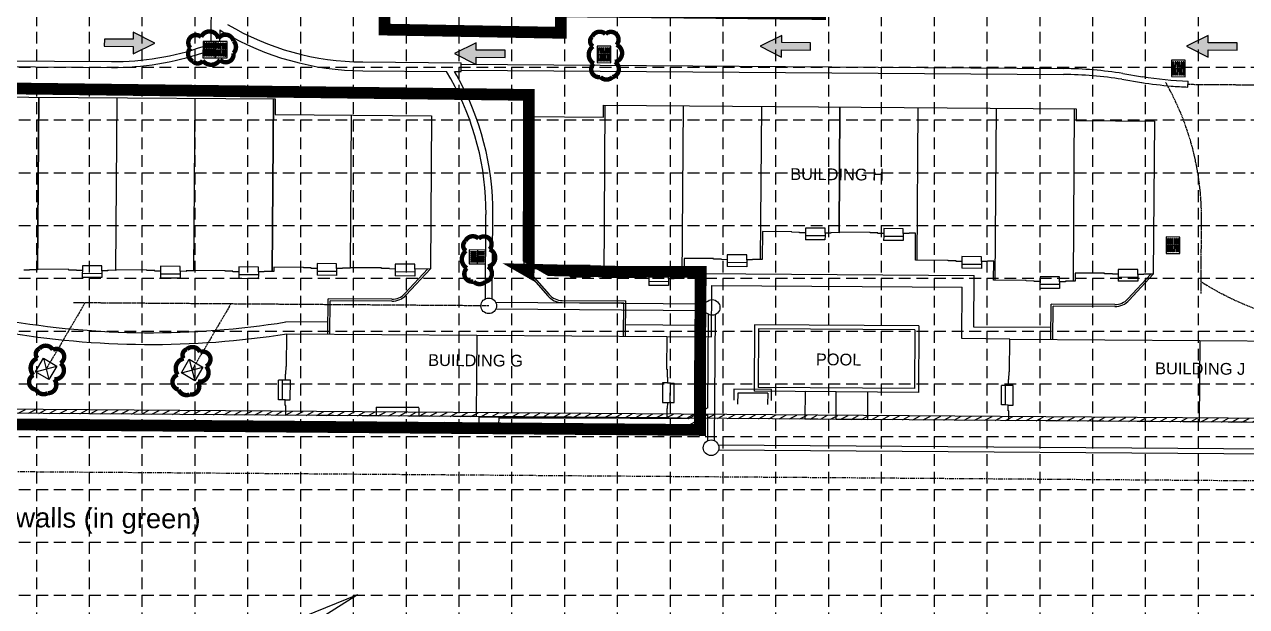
# Model space of a CAD drawing. Header units: inches. Extents: x 3656 to 4521, y 3260 to 3801.
# Drawn here: x 3869.5 to 4182, y 3446.7 to 3595.5 of the extents above; entities that cross this region are included whole.
import ezdxf
from ezdxf.enums import TextEntityAlignment as Align

# ---------------------------------------------------------------- set-up
doc = ezdxf.new("R2010")
doc.units = ezdxf.units.IN
doc.header["$MEASUREMENT"] = 0
for name, pattern in [('CENTER3', [0.587, 0.4, -0.0625, 0.0625, -0.062]), ('DASHED', [0.75, 0.5, -0.25]), ('HIDDEN', [0.375, 0.25, -0.125]), ('PHANTOM', [2.5, 1.25, -0.25, 0.25, -0.25, 0.25, -0.25])]:
    doc.linetypes.add(name, pattern=pattern)
for name, color, linetype in [('1 ARROWS', 7, 'Continuous'), ('1 LIMITS OF DISTURBANCE', 1, 'Continuous'), ('A-BUILDING INT', 7, 'Continuous'), ('A-BUILDING OUT', 3, 'Continuous'), ('A-BUILDING TXT', 6, 'Continuous'), ('A-CURB B', 1, 'Continuous'), ('A-CURB F', 7, 'Continuous'), ('A-FRONT_STOOP', 7, 'Continuous'), ('A-POOL1', 7, 'Continuous'), ('A-POOL2', 5, 'Continuous'), ('A-SIDEWALK', 7, 'Continuous'), ('BASE', 7, 'Continuous'), ('BNDY', 4, 'Continuous'), ('CEX ROW', 1, 'PHANTOM'), ('CP-RETAINING-WALL', 7, 'Continuous'), ('CP-RETAINING-WALL-HATCH', 161, 'Continuous'), ('CPBLDG SPLIT', 1, 'Continuous'), ('GRID', 254, 'HIDDEN'), ('NARROW', 7, 'Continuous'), ('PAVED_EXST_BC', 161, 'Continuous'), ('SW_IINLET AD2', 1, 'Continuous'), ('SW_INLET', 1, 'Continuous'), ('SW_INLET AD1', 7, 'Continuous'), ('SW_INLET GRATE', 7, 'Continuous'), ('SW_INLET_EXST', 8, 'Continuous'), ('SW_PIPE', 5, 'Continuous'), ('SW_PIPE_EXST', 5, 'Continuous'), ('SW_PIPE_MH', 5, 'Continuous'), ('SW_PIPE_PVC', 5, 'CENTER3'), ('SW_PIPE_PVC_PHASE_2', 3, 'CENTER3'), ('WALK-WAY', 250, 'Continuous')]:
    doc.layers.add(name, color=color, linetype=linetype)
doc.styles.get("Standard").update_dxf_attribs({"font": 'ARIAL.TTF'})

# ---------------------------------------------------------------- blocks, each defined once
blk = doc.blocks.new('North Arrow')
at = {"layer": 'NARROW'}
for p, q in [((32.43, 3.06), (32.43, 4.63)), ((28.77, -2.09), (34.02, 2.32)), ((36.18, 2.33), (30.46, 2.33)), ((36.16, 2.32), (31.04, -2.09)), ((0, 0), (22.36, 2)), ((0, 0), (22.33, -2.02)), ((39.1, 0.01), (59.96, 2.11)), ((31.2, -0.05), (21.66, -0.05)), ((21.66, -0.05), (21.66, -0.05)), ((28.77, -2.09), (34.95, -2.09)), ((57.45, -0.05), (33.41, -0.05)), ((59.83, -2.14), (39.04, -0.01)), ((57.69, -0.03), (57.77, -0.01)), ((57.77, -0.05), (57.69, -0.03)), ((32.43, -4.26), (32.43, -2.8))]:
    blk.add_line(p, q, dxfattribs=at)
blk.add_lwpolyline([(22.36, -2.03), (22.59, -1.93, 0.091577), (22.87, -1.44, 0.048306), (23.03, -0.75), (23.07, -0.01), (23.01, 0.82, 0.048306), (22.87, 1.42, 0.091577), (22.59, 1.91), (22.36, 2.01), (22.14, 1.91, 0.091577), (21.86, 1.42, 0.048306), (21.72, 0.82), (21.66, -0.01), (21.72, -0.83, 0.048306), (21.86, -1.44, 0.091577), (22.14, -1.93)], format="xyb", close=True, dxfattribs=at)
for points in [[(57.46, -0.03), (57.44, 0.08, -0.066818), (57.67, 0.47, -0.03073), (58.01, 0.84), (58.52, 1.29), (59.07, 1.7, -0.03073), (59.5, 1.95, -0.066818), (59.93, 2.1), (60.04, 2.06)], [(60.04, 2.06), (60.05, 1.95, -0.066818), (59.82, 1.56, -0.03073), (59.43, 1.14), (58.97, 0.74), (58.42, 0.33, -0.03073), (57.99, 0.08, -0.036692), (57.76, -0.02)], [(57.46, -0.04), (57.44, -0.15, 0.066818), (57.67, -0.54, 0.03073), (58.01, -0.9), (58.52, -1.36), (59.07, -1.77, 0.03073), (59.5, -2.02, 0.066818), (59.93, -2.17), (60.04, -2.13)], [(60.04, -2.13), (60.05, -2.01, 0.066818), (59.82, -1.63, 0.03073), (59.43, -1.2), (58.97, -0.8), (58.42, -0.4, 0.03073), (57.99, -0.15, 0.036692), (57.76, -0.05)]]:
    blk.add_lwpolyline(points, format="xyb", dxfattribs=at)
for centre, start, end in [((30.46, 3.86), 178.8769, 270), ((34.95, -3.62), 358.8769, 90)]:
    blk.add_arc(centre, 1.53, start, end, dxfattribs=at)
for points in [[(31.05, -2.09), (36.15, 2.36), (28.75, -2.06), (34.01, 2.36)], [(23.03, -0.76), (21.67, -0.05), (23.07, -0.05), (21.72, 0.82)], [(23.07, -0.05), (21.72, 0.82), (23.02, 0.75), (21.85, 1.42)], [(23.02, 0.75), (21.85, 1.42), (22.87, 1.44), (22.14, 1.91)], [(22.87, 1.44), (22.14, 1.91), (22.59, 1.91), (22.36, 2)], [(57.44, 0.08), (57.7, -0.01), (57.5, 0.21), (57.77, -0.01)], [(57.45, -0.04), (57.69, -0.02), (57.44, 0.08), (57.7, -0.01)], [(57.5, 0.21), (57.77, -0.01), (57.6, 0.39), (57.94, 0.06)], [(57.6, 0.39), (57.94, 0.06), (57.68, 0.5), (58.07, 0.13)], [(57.68, 0.5), (58.07, 0.13), (57.84, 0.66), (58.29, 0.26)], [(57.84, 0.66), (58.29, 0.26), (58.03, 0.86), (58.52, 0.41)], [(58.03, 0.86), (58.52, 0.41), (58.26, 1.07), (58.73, 0.57)], [(58.26, 1.07), (58.73, 0.57), (58.52, 1.3), (59.05, 0.81)], [(58.52, 1.3), (59.05, 0.81), (58.7, 1.42), (59.26, 0.99)], [(59.26, 1), (58.69, 1.42), (59.45, 1.15), (59, 1.65)], [(59.45, 1.15), (59, 1.65), (59.62, 1.34), (59.28, 1.82)], [(59.62, 1.34), (59.28, 1.82), (59.81, 1.55), (59.49, 1.95)], [(59.81, 1.55), (59.49, 1.95), (59.93, 1.73), (59.69, 2.04)], [(59.93, 1.73), (59.69, 2.04), (60.05, 1.94), (59.93, 2.1)], [(60.05, 1.94), (59.93, 2.1), (60.04, 2.06)], [(22.87, -1.44), (21.72, -0.87), (23.03, -0.76), (21.67, -0.05)], [(22.58, -1.93), (21.86, -1.45), (22.87, -1.44), (21.72, -0.87)], [(22.36, -2.01), (22.14, -1.93), (22.58, -1.93), (21.86, -1.45)], [(57.44, -0.14), (57.69, -0.02), (57.45, -0.04), (57.69, -0.02)], [(57.46, -0.19), (57.7, -0.03), (57.44, -0.14), (57.69, -0.02)], [(57.53, -0.33), (57.76, -0.05), (57.46, -0.19), (57.7, -0.03)], [(57.63, -0.48), (57.9, -0.1), (57.53, -0.33), (57.76, -0.05)], [(57.78, -0.66), (58.09, -0.2), (57.63, -0.48), (57.9, -0.1)], [(57.97, -0.87), (58.34, -0.35), (57.78, -0.66), (58.09, -0.2)], [(58.24, -1.11), (58.61, -0.54), (57.97, -0.87), (58.34, -0.35)], [(58.61, -1.43), (58.93, -0.77), (58.24, -1.11), (58.61, -0.54)], [(58.91, -1.64), (59.2, -1), (58.61, -1.43), (58.93, -0.77)], [(59.12, -1.79), (59.57, -1.36), (58.92, -1.65), (59.2, -1.01)], [(59.35, -1.93), (59.81, -1.62), (59.12, -1.79), (59.57, -1.36)], [(59.54, -1.32), (59.41, -1.18), (59.21, -1.01)], [(59.58, -2.05), (59.93, -1.79), (59.35, -1.93), (59.81, -1.62)], [(59.78, -2.13), (60.05, -2.01), (59.58, -2.05), (59.93, -1.79)], [(59.92, -2.17), (60.04, -2.13), (59.78, -2.13), (60.05, -2.01)]]:
    blk.add_solid(points, dxfattribs=at)
blk = doc.blocks.new('arrow')
blk.add_lwpolyline([(-67, -25.4), (-59.3, -25.4), (-59.6, -56.1), (-51.9, -56.2), (-51.6, -25.5), (-44, -25.5), (-55.3, -2.4), (-67, -25.4)], close=True)
at = {"color": 254}
for points in [[(-44, -25.5), (-67, -25.4), (-55.3, -2.4), (-67, -25.4)], [(-59.6, -56.1), (-51.9, -56.2), (-59.3, -25.4), (-51.6, -25.5)]]:
    blk.add_solid(points, dxfattribs=at)

msp = doc.modelspace()

# ---------------------------------------------------------------- hatches: boundary and pattern name
at = {"layer": 'CP-RETAINING-WALL-HATCH'}
h = msp.add_hatch(dxfattribs=at)
h.set_pattern_fill('ANSI31', color=3, scale=10, angle=-17.0294, style=0)
h.set_pattern_definition([(27.970578, (-3020.6123, 5775.207), (-0.58627262, 1.1039857), [])])
h.paths.add_polyline_path([(3748.85, 3577.11), (3736.42, 3564.86), (3735.86, 3512.49), (3750.12, 3497.97), (4368.9, 3493.42), (4387.76, 3507.26), (4404.81, 3562.92), (4400.18, 3569.19), (4389.93, 3569.27), (4389.94, 3570.27), (4400.69, 3570.19), (4405.91, 3563.11), (4388.62, 3506.65), (4369.23, 3492.42), (3749.69, 3496.97), (3734.86, 3512.08), (3735.42, 3565.28), (3748.15, 3577.82)])

# ---------------------------------------------------------------- linework, layer by layer
at = {"layer": '1 LIMITS OF DISTURBANCE', "linetype": 'DASHED', "ltscale": 30, "const_width": 3}
for points in [[(3726.8, 3615.73), (3727.24, 3670.75), (3730.96, 3675.31), (3738.61, 3677.69), (3741.56, 3675.1), (3746.08, 3676.57), (4084.44, 3675.96), (4085.13, 3641.83), (4071.98, 3641.73), (4072.91, 3598.17), (4006.65, 3598.86), (4006.65, 3593.38), (3961.61, 3594.2), (3961.56, 3598.99), (3742.64, 3599.6), (3736.2, 3602.07), (3728.82, 3608.15)], [(3998.49, 3577.5), (3998.44, 3532.32), (3997.57, 3532.82), (4022.8, 3532.24), (4042.44, 3532.24), (4042.25, 3508.58), (4042.25, 3491.82), (3726.8, 3494.37), (3726.9, 3580.88)]]:
    msp.add_lwpolyline(points, close=True, dxfattribs=at)
at = {"layer": 'A-BUILDING INT', "color": 7}
for p, q in [((3872.89, 3532.78), (3873.21, 3576.9)), ((3892.89, 3532.63), (3893.21, 3576.76)), ((3912.89, 3532.48), (3913.21, 3576.61)), ((3932.89, 3532.34), (3933.21, 3576.46)), ((4017.71, 3530.84), (4018.04, 3574.84)), ((4037.71, 3530.57), (4038.04, 3574.69)), ((4057.75, 3535.42), (4058.04, 3574.54)), ((4077.8, 3542.27), (4078.04, 3574.4)), ((4097.75, 3535.25), (4098.03, 3574.25)), ((3952.9, 3533.19), (3953.18, 3572.31)), ((4117.71, 3530.1), (4118.03, 3574.1)), ((4137.71, 3529.83), (4138.03, 3573.96)), ((3985.19, 3516.08), (3985.04, 3495.24)), ((4170.02, 3514.72), (4169.86, 3493.89))]:
    msp.add_line(p, q, dxfattribs=at)
at = {"layer": 'A-BUILDING OUT', "color": 7}
for p, q in [((4069.1, 3501.63), (4069.05, 3494.63)), ((4085.1, 3501.51), (4069.1, 3501.63)), ((4077.05, 3494.57), (4077.1, 3501.57)), ((4085.1, 3501.51), (4085.05, 3494.51)), ((4069.05, 3494.63), (4085.05, 3494.51))]:
    msp.add_line(p, q, dxfattribs=at)
for points in [[(3832.8, 3577.2), (3933.63, 3576.46), (3933.6, 3572.46), (3973.6, 3572.16), (3973.31, 3533.04), (3969.35, 3532.94), (3969.36, 3534.19), (3964.36, 3534.23), (3964.35, 3532.98), (3962.85, 3532.99), (3962.85, 3533.12), (3960.85, 3533.13), (3960.85, 3533.26), (3952.9, 3533.32), (3952.9, 3533.19), (3950.85, 3533.21), (3950.85, 3533.08), (3949.35, 3533.09), (3949.36, 3534.34), (3944.36, 3534.38), (3944.35, 3533.13), (3942.85, 3533.14), (3942.85, 3533.26), (3940.85, 3533.28), (3940.86, 3533.4), (3933.31, 3533.46), (3933.31, 3532.33), (3930.85, 3532.35), (3930.85, 3532.23), (3929.35, 3532.24), (3929.36, 3533.49), (3924.36, 3533.53), (3924.35, 3532.28), (3922.85, 3532.29), (3922.85, 3532.41), (3920.85, 3532.43), (3920.85, 3532.55), (3912.89, 3532.61), (3912.89, 3532.48), (3910.85, 3532.5), (3910.85, 3532.37), (3909.35, 3532.39), (3909.36, 3533.64), (3904.36, 3533.67), (3904.35, 3532.42), (3902.85, 3532.43), (3902.85, 3532.56), (3900.85, 3532.57), (3900.85, 3532.7), (3892.89, 3532.76), (3892.89, 3532.63), (3890.85, 3532.65), (3890.85, 3532.52), (3889.35, 3532.53), (3889.36, 3533.78), (3884.36, 3533.82), (3884.35, 3532.57), (3882.85, 3532.58), (3882.85, 3532.71), (3880.85, 3532.72), (3880.85, 3532.84), (3872.89, 3532.9), (3872.89, 3532.78), (3870.85, 3532.79), (3870.85, 3532.67), (3869.35, 3532.68)], [(4218.57, 3493.53), (4169.87, 3493.89), (4121.16, 3494.24), (4121.17, 3496.7), (4121.05, 3496.7), (4121.06, 3498.2), (4122.31, 3498.19), (4122.35, 3503.19), (4121.1, 3503.2), (4121.11, 3504.7), (4121.23, 3504.7), (4121.25, 3506.7), (4121.37, 3506.7), (4121.43, 3515.08), (4218.6, 3514.36)]]:
    msp.add_lwpolyline(points, dxfattribs=at)
for points in [[(3997.6, 3571.99), (4017.6, 3571.84), (4017.62, 3574.84), (4138.45, 3573.95), (4138.43, 3570.95), (4158.43, 3570.81), (4158.14, 3531.68), (4155.68, 3531.7), (4155.68, 3531.58), (4154.18, 3531.59), (4154.19, 3532.84), (4149.19, 3532.87), (4149.18, 3531.62), (4147.68, 3531.63), (4147.68, 3531.76), (4145.68, 3531.77), (4145.68, 3531.9), (4138.14, 3531.95), (4138.13, 3529.83), (4135.67, 3529.85), (4135.67, 3529.72), (4134.17, 3529.73), (4134.18, 3530.98), (4129.18, 3531.02), (4129.17, 3529.77), (4127.67, 3529.78), (4127.67, 3529.91), (4125.67, 3529.92), (4125.67, 3530.05), (4117.29, 3530.11), (4117.33, 3534.98), (4115.71, 3534.99), (4115.7, 3534.87), (4114.2, 3534.88), (4114.21, 3536.13), (4109.21, 3536.17), (4109.2, 3534.92), (4107.7, 3534.93), (4107.71, 3535.05), (4105.71, 3535.07), (4105.71, 3535.19), (4097.33, 3535.25), (4097.38, 3542.13), (4095.72, 3542.14), (4095.71, 3542.02), (4094.21, 3542.03), (4094.22, 3543.28), (4089.22, 3543.31), (4089.21, 3542.06), (4087.71, 3542.08), (4087.72, 3542.2), (4085.72, 3542.21), (4085.72, 3542.34), (4077.8, 3542.4), (4077.8, 3542.27), (4075.72, 3542.29), (4075.71, 3542.16), (4074.22, 3542.17), (4074.22, 3543.42), (4069.22, 3543.46), (4069.22, 3542.21), (4067.72, 3542.22), (4067.72, 3542.35), (4065.72, 3542.36), (4065.72, 3542.49), (4058.22, 3542.54), (4058.16, 3535.42), (4055.71, 3535.43), (4055.71, 3535.31), (4054.21, 3535.32), (4054.21, 3536.57), (4049.22, 3536.61), (4049.21, 3535.36), (4047.71, 3535.37), (4047.71, 3535.49), (4045.71, 3535.51), (4045.71, 3535.63), (4038.17, 3535.69), (4038.13, 3530.56), (4035.67, 3530.58), (4035.67, 3530.46), (4034.17, 3530.47), (4034.18, 3531.72), (4029.18, 3531.75), (4029.17, 3530.5), (4027.67, 3530.52), (4027.67, 3530.64), (4025.67, 3530.66), (4025.67, 3530.78), (4017.3, 3530.84), (4017.31, 3532.72), (4015.69, 3532.73), (4015.68, 3532.6), (4014.18, 3532.62), (4014.19, 3533.87), (4009.19, 3533.9), (4009.18, 3532.65), (4007.68, 3532.66), (4007.69, 3532.79), (4005.69, 3532.8), (4005.69, 3532.93), (3997.31, 3532.99)], [(3936.33, 3495.6), (3936.34, 3498.06), (3936.22, 3498.06), (3936.23, 3499.56), (3937.48, 3499.55), (3937.52, 3504.55), (3936.27, 3504.56), (3936.28, 3506.06), (3936.4, 3506.06), (3936.42, 3508.06), (3936.54, 3508.06), (3936.6, 3516.43), (4033.77, 3515.72), (4033.71, 3507.35), (4033.83, 3507.34), (4033.82, 3505.34), (4033.95, 3505.34), (4033.93, 3503.84), (4032.68, 3503.85), (4032.65, 3498.85), (4033.9, 3498.84), (4033.89, 3497.34), (4033.76, 3497.35), (4033.74, 3494.89), (3985.04, 3495.24)]]:
    msp.add_lwpolyline(points, close=True, dxfattribs=at)
at = {"layer": 'A-CURB B', "color": 7}
for p, q in [((3966.8, 3526.69), (3972.64, 3533.05)), ((3997.98, 3532.98), (4003.69, 3526.45)), ((4151.63, 3525.33), (4157.47, 3531.69)), ((3947.1, 3516.36), (3947.17, 3525.36)), ((3963.45, 3525.24), (3947.17, 3525.36)), ((4007.04, 3524.92), (4023.3, 3524.8)), ((4023.23, 3515.8), (4023.3, 3524.8)), ((4131.93, 3515), (4132, 3524)), ((4148.28, 3523.88), (4132, 3524))]:
    msp.add_line(p, q, dxfattribs=at)
for centre, start, end in [((3963.48, 3529.74), 269.5789, 317.4114), ((4007.08, 3529.42), 221.1677, 269.5789), ((4148.31, 3528.38), 269.5789, 317.4191)]:
    msp.add_arc(centre, 4.5, start, end, dxfattribs=at)
at = {"layer": 'A-CURB F', "color": 7}
for p, q in [((3967.17, 3526.35), (3973.31, 3533.04)), ((3997.31, 3532.99), (4003.31, 3526.13)), ((4152, 3525), (4158.14, 3531.68)), ((3947.6, 3516.35), (3947.67, 3524.85)), ((3963.45, 3524.74), (3947.67, 3524.85)), ((4007.04, 3524.42), (4022.79, 3524.3)), ((4022.73, 3515.8), (4022.79, 3524.3)), ((4132.43, 3515), (4132.5, 3523.5)), ((4148.28, 3523.38), (4132.5, 3523.5))]:
    msp.add_line(p, q, dxfattribs=at)
for centre, start, end in [((3963.48, 3529.74), 269.5789, 317.4114), ((4007.08, 3529.42), 221.1677, 269.5789), ((4148.31, 3528.38), 269.5789, 317.4191)]:
    msp.add_arc(centre, 5, start, end, dxfattribs=at)
at = {"layer": 'A-FRONT_STOOP', "color": 7}
for p, q in [((4069.21, 3541.46), (4069.2, 3540.46)), ((4074.2, 3540.42), (4069.2, 3540.46)), ((4069.22, 3542.21), (4069.21, 3541.46)), ((4074.21, 3541.42), (4069.21, 3541.46)), ((4074.21, 3541.42), (4074.2, 3540.42)), ((4074.22, 3542.17), (4074.21, 3541.42)), ((4089.21, 3541.31), (4089.2, 3540.31)), ((4094.2, 3540.28), (4089.2, 3540.31)), ((4089.21, 3542.06), (4089.21, 3541.31)), ((4094.21, 3541.28), (4089.21, 3541.31)), ((4094.21, 3541.28), (4094.2, 3540.28)), ((4094.21, 3542.03), (4094.21, 3541.28)), ((4049.2, 3534.61), (4049.19, 3533.61)), ((4054.19, 3533.57), (4049.19, 3533.61)), ((4049.21, 3535.36), (4049.2, 3534.61)), ((4054.2, 3534.57), (4049.2, 3534.61)), ((4054.2, 3534.57), (4054.19, 3533.57)), ((4054.21, 3535.32), (4054.2, 3534.57)), ((4109.2, 3534.17), (4109.19, 3533.17)), ((4109.2, 3534.92), (4109.2, 3534.17)), ((4114.2, 3534.13), (4109.2, 3534.17)), ((4114.2, 3534.13), (4114.19, 3533.13)), ((4114.2, 3534.88), (4114.2, 3534.13)), ((3884.34, 3531.82), (3884.33, 3530.82)), ((3889.33, 3530.78), (3884.33, 3530.82)), ((3884.35, 3532.57), (3884.34, 3531.82)), ((3889.34, 3531.78), (3884.34, 3531.82)), ((3889.34, 3531.78), (3889.33, 3530.78)), ((3889.35, 3532.53), (3889.34, 3531.78)), ((3904.34, 3531.67), (3904.33, 3530.67)), ((3909.33, 3530.64), (3904.33, 3530.67)), ((3904.35, 3532.42), (3904.34, 3531.67)), ((3909.34, 3531.64), (3904.34, 3531.67)), ((3909.34, 3531.64), (3909.33, 3530.64)), ((3909.35, 3532.39), (3909.34, 3531.64)), ((3924.34, 3531.53), (3924.33, 3530.53)), ((3929.33, 3530.49), (3924.33, 3530.53)), ((3924.35, 3532.28), (3924.34, 3531.53)), ((3929.34, 3531.49), (3924.34, 3531.53)), ((3929.34, 3531.49), (3929.33, 3530.49)), ((3929.35, 3532.24), (3929.34, 3531.49)), ((3944.35, 3532.38), (3944.34, 3531.38)), ((3949.34, 3531.34), (3944.34, 3531.38)), ((3944.35, 3533.13), (3944.35, 3532.38)), ((3949.35, 3532.34), (3944.35, 3532.38)), ((3949.35, 3532.34), (3949.34, 3531.34)), ((3949.35, 3533.09), (3949.35, 3532.34)), ((3964.35, 3532.23), (3964.34, 3531.23)), ((3969.34, 3531.19), (3964.34, 3531.23)), ((3964.35, 3532.98), (3964.35, 3532.23)), ((3969.35, 3532.19), (3964.35, 3532.23)), ((3969.35, 3532.19), (3969.34, 3531.19)), ((3969.35, 3532.94), (3969.35, 3532.19)), ((4009.18, 3531.9), (4009.17, 3530.9)), ((4014.17, 3530.87), (4009.17, 3530.9)), ((4009.18, 3532.65), (4009.18, 3531.9)), ((4014.18, 3531.87), (4009.18, 3531.9)), ((4014.18, 3531.87), (4014.17, 3530.87)), ((4014.18, 3532.62), (4014.18, 3531.87)), ((4029.17, 3530.5), (4029.16, 3529.75)), ((4114.19, 3533.13), (4109.19, 3533.17)), ((4149.18, 3530.87), (4149.17, 3529.87)), ((4149.18, 3531.62), (4149.18, 3530.87)), ((4154.18, 3530.84), (4149.18, 3530.87)), ((4154.18, 3530.84), (4154.17, 3529.84)), ((4154.18, 3531.59), (4154.18, 3530.84)), ((4034.16, 3529.72), (4029.16, 3529.75)), ((4029.16, 3529.75), (4029.16, 3528.75)), ((4034.16, 3528.72), (4029.16, 3528.75)), ((4034.17, 3530.47), (4034.16, 3529.72)), ((4034.16, 3529.72), (4034.16, 3528.72)), ((4129.16, 3529.02), (4129.15, 3528.02)), ((4134.15, 3527.98), (4129.15, 3528.02)), ((4129.17, 3529.77), (4129.16, 3529.02)), ((4134.16, 3528.98), (4129.16, 3529.02)), ((4134.16, 3528.98), (4134.15, 3527.98)), ((4134.17, 3529.73), (4134.16, 3528.98)), ((4154.17, 3529.84), (4149.17, 3529.87)), ((3934.48, 3499.57), (3934.52, 3504.57)), ((3935.52, 3504.57), (3934.52, 3504.57)), ((3935.48, 3499.57), (3935.52, 3504.57)), ((3936.27, 3504.56), (3935.52, 3504.57)), ((4033.93, 3503.84), (4034.68, 3503.84)), ((4034.65, 3498.84), (4034.68, 3503.84)), ((4034.68, 3503.84), (4035.68, 3503.83)), ((4035.65, 3498.83), (4035.68, 3503.83)), ((4119.31, 3498.22), (4119.35, 3503.22)), ((4120.35, 3503.21), (4119.35, 3503.22)), ((4120.31, 3498.21), (4120.35, 3503.21)), ((4121.1, 3503.2), (4120.35, 3503.21)), ((3935.48, 3499.57), (3934.48, 3499.57)), ((3936.23, 3499.56), (3935.48, 3499.57)), ((4033.9, 3498.84), (4034.65, 3498.84)), ((4034.65, 3498.84), (4035.65, 3498.83)), ((4120.31, 3498.21), (4119.31, 3498.22)), ((4121.06, 3498.2), (4120.31, 3498.21))]:
    msp.add_line(p, q, dxfattribs=at)
at = {"layer": 'A-POOL1', "color": 7}
for p, q in [((4057.22, 3517.71), (4057.11, 3502.72)), ((4097.21, 3517.42), (4057.22, 3517.71)), ((4097.21, 3517.42), (4097.1, 3502.42)), ((4097.1, 3502.42), (4057.11, 3502.72))]:
    msp.add_line(p, q, dxfattribs=at)
at = {"layer": 'A-POOL2', "color": 7}
for p, q in [((4056.22, 3518.72), (4056.1, 3501.72)), ((4098.22, 3518.41), (4056.22, 3518.72)), ((4098.22, 3518.41), (4098.1, 3501.41)), ((4098.1, 3501.41), (4056.1, 3501.72))]:
    msp.add_line(p, q, dxfattribs=at)
at = {"layer": 'A-SIDEWALK', "color": 7}
for p, q in [((4042.22, 3518.66), (4042.32, 3531.82)), ((4042.32, 3531.82), (4112.32, 3531.31)), ((4112.22, 3518.14), (4112.32, 3531.31)), ((4045.2, 3515.64), (4045.3, 3528.8)), ((4045.3, 3528.8), (4109.3, 3528.33)), ((4109.2, 3515.17), (4109.3, 3528.33)), ((3947.13, 3519.36), (3936.38, 3519.44)), ((4023.25, 3518.8), (4042.22, 3518.66)), ((4131.96, 3518), (4112.22, 3518.14)), ((4033.77, 3515.72), (4045.2, 3515.64)), ((4121.43, 3515.08), (4109.2, 3515.17))]:
    msp.add_line(p, q, dxfattribs=at)
for radius, start, end in [(218.52, 260.0739, 279.0839), (221.52, 260.1386, 279.0192)]:
    msp.add_arc((3901.88, 3735.21), radius, start, end, dxfattribs=at)
at = {"layer": 'BASE', "color": 170, "const_width": 1.13}
for points in [[(3919.54, 3586.5, 0.520567), (3919.54, 3586.5, 0.765195), (3922.96, 3588.19, 0.417879), (3923, 3591.27, 0.6649), (3919.12, 3591.89, 0.744833), (3914.74, 3592.29, 0.975642), (3911.98, 3589.49, 0.520567), (3912.64, 3586.09, 0.520567), (3915.13, 3586.29, 0.540264), (3919.54, 3586.5)], [(4015.1, 3585.5, 0.520567), (4015.1, 3585.5, 0.765195), (4016.79, 3582.08, 0.417879), (4019.87, 3582.04, 0.6649), (4020.5, 3585.92, 0.744833), (4020.9, 3590.3, 0.975642), (4018.09, 3593.06, 0.520567), (4014.69, 3592.4, 0.520567), (4014.9, 3589.91, 0.540264), (4015.1, 3585.5)]]:
    msp.add_lwpolyline(points, format="xyb", close=True, dxfattribs=at)
at = {"layer": 'BASE', "color": 5, "const_width": 1.13}
for points in [[(3982.66, 3533.2, 0.520567), (3982.66, 3533.2, 0.765195), (3984.35, 3529.78, 0.417879), (3987.43, 3529.74, 0.6649), (3988.05, 3533.62, 0.744833), (3988.45, 3538.01, 0.975642), (3985.65, 3540.76, 0.520567), (3982.25, 3540.11, 0.520567), (3982.45, 3537.61, 0.540264), (3982.66, 3533.2)], [(3871.85, 3505.87, 0.520567), (3871.85, 3505.87, 0.765195), (3872.53, 3502.12, 0.417879), (3875.48, 3501.23, 0.6649), (3877.15, 3504.79, 0.744833), (3878.75, 3508.89, 0.975642), (3876.81, 3512.31, 0.520567), (3873.36, 3512.62, 0.520567), (3872.87, 3510.16, 0.540264), (3871.85, 3505.87)], [(3908.73, 3505.94, 0.520567), (3908.73, 3505.94, 0.765195), (3908.95, 3502.13, 0.417879), (3911.77, 3500.89, 0.6649), (3913.86, 3504.22, 0.744833), (3915.94, 3508.1, 0.975642), (3914.44, 3511.73, 0.520567), (3911.05, 3512.46, 0.520567), (3910.27, 3510.08, 0.540264), (3908.73, 3505.94)]]:
    msp.add_lwpolyline(points, format="xyb", close=True, dxfattribs=at)
at = {"layer": 'BNDY', "color": 7}
msp.add_line((4384.23, 3492.31), (3734.7, 3497.08), dxfattribs=at)
at = {"layer": 'CEX ROW', "color": 250}
msp.add_line((4379.65, 3477.35), (3734.59, 3482.09), dxfattribs=at)
at = {"layer": 'CP-RETAINING-WALL', "color": 3}
for p, q in [((4369.23, 3492.42, 472.52), (3749.69, 3496.97, -0.11)), ((4368.9, 3493.42), (3750.12, 3497.97))]:
    msp.add_line(p, q, dxfattribs=at)
at = {"layer": 'CPBLDG SPLIT', "color": 7}
for p, q in [((3873.21, 3576.9), (3872.89, 3532.78)), ((3933.21, 3576.46), (3932.89, 3532.34)), ((4037.71, 3530.57), (4038.04, 3574.69)), ((4078.04, 3574.4), (4077.8, 3542.27)), ((3952.9, 3533.19), (3953.18, 3572.31)), ((4117.71, 3530.1), (4118.03, 3574.1))]:
    msp.add_line(p, q, dxfattribs=at)
at = {"layer": 'GRID', "color": 253, "linetype": 'HIDDEN', "ltscale": 12}
for p, q in [((3872.59, 3787.11), (3872.59, 3314.55)), ((3886.09, 3787.11), (3886.09, 3314.55)), ((3899.59, 3787.11), (3899.59, 3314.55)), ((3913.09, 3787.11), (3913.09, 3314.55)), ((3926.59, 3787.11), (3926.59, 3314.55)), ((3940.09, 3787.11), (3940.09, 3314.55)), ((3953.59, 3787.11), (3953.59, 3314.55)), ((3967.09, 3787.11), (3967.09, 3314.55)), ((3980.59, 3787.11), (3980.59, 3314.55)), ((3994.09, 3787.11), (3994.09, 3314.55)), ((4007.59, 3787.11), (4007.59, 3314.55)), ((4021.09, 3787.11), (4021.09, 3314.55)), ((4034.59, 3787.11), (4034.59, 3314.55)), ((4048.09, 3787.11), (4048.09, 3314.55)), ((4061.59, 3787.11), (4061.59, 3314.55)), ((4075.09, 3787.11), (4075.09, 3314.55)), ((4088.59, 3787.11), (4088.59, 3314.55)), ((4102.09, 3787.11), (4102.09, 3314.55)), ((4115.59, 3787.11), (4115.59, 3314.55)), ((4129.09, 3787.11), (4129.09, 3314.55)), ((4142.59, 3787.11), (4142.59, 3314.55)), ((4156.09, 3787.11), (4156.09, 3314.55)), ((4169.59, 3787.11), (4169.59, 3314.55)), ((3670.09, 3584.61), (4507.09, 3584.61)), ((3670.09, 3571.11), (4507.09, 3571.11)), ((3670.09, 3557.61), (4507.09, 3557.61)), ((3670.09, 3544.11), (4507.09, 3544.11)), ((3670.09, 3530.61), (4507.09, 3530.61)), ((3670.09, 3517.11), (4507.09, 3517.11)), ((3670.09, 3503.61), (4507.09, 3503.61)), ((3670.09, 3490.11), (4507.09, 3490.11)), ((3670.09, 3476.61), (4507.09, 3476.61)), ((3670.09, 3463.11), (4507.09, 3463.11)), ((3670.09, 3449.61), (4507.09, 3449.61))]:
    msp.add_line(p, q, dxfattribs=at)
at = {"layer": 'PAVED_EXST_BC', "color": 250}
msp.add_lwpolyline([(3976.82, 3493.84), (3999.82, 3493.43)], dxfattribs=at)
at = {"layer": 'SW_IINLET AD2', "color": 5}
for points in [[(3872.37, 3506.72), (3874.4, 3510.17), (3877.84, 3508.14), (3875.82, 3504.7)], [(3909.66, 3506.45), (3911.68, 3509.9), (3915.13, 3507.87), (3913.1, 3504.42)]]:
    msp.add_lwpolyline(points, close=True, dxfattribs=at)
at = {"layer": 'SW_INLET', "color": 5}
for p, q in [((3915.2, 3591.19), (3915.17, 3587)), ((3918.3, 3591.17), (3915.2, 3591.19)), ((3918.27, 3586.98), (3918.3, 3591.17)), ((3918.3, 3591.17), (3918.27, 3586.98)), ((3921.4, 3591.14), (3918.3, 3591.17)), ((3921.37, 3586.95), (3921.4, 3591.14)), ((3915.17, 3587), (3918.27, 3586.98)), ((3915.19, 3589.09), (3918.29, 3589.07)), ((3918.27, 3586.98), (3921.37, 3586.95)), ((3918.29, 3589.07), (3921.39, 3589.05)), ((4015.97, 3587.85, 472.52), (4019.47, 3587.83, 472.52)), ((4162.78, 3584.27, 472.52), (4166.28, 3584.25, 472.52)), ((3985.35, 3537.83, 472.52), (3985.32, 3534.33, 472.52)), ((4161.44, 3539.07, 472.52), (4164.94, 3539.05, 472.52))]:
    msp.add_line(p, q, dxfattribs=at)
at = {"layer": 'SW_INLET', "color": 5, "elevation": 472.52}
for points in [[(4019.45, 3585.73), (4019.48, 3589.92), (4015.98, 3589.95), (4015.95, 3585.76)], [(4166.26, 3582.15), (4166.3, 3586.34), (4162.8, 3586.37), (4162.76, 3582.18)], [(4164.93, 3536.95), (4164.96, 3541.14), (4161.46, 3541.17), (4161.43, 3536.98)], [(3983.23, 3534.34), (3987.42, 3534.31), (3987.44, 3537.81), (3983.25, 3537.84)]]:
    msp.add_lwpolyline(points, close=True, dxfattribs=at)
at = {"layer": 'SW_INLET AD1', "color": 5}
for p, q in [((3874.4, 3510.17), (3875.82, 3504.7)), ((3911.68, 3509.9), (3913.1, 3504.42)), ((3872.37, 3506.72), (3877.84, 3508.14)), ((3909.66, 3506.45), (3915.13, 3507.87))]:
    msp.add_line(p, q, dxfattribs=at)
at = {"layer": 'SW_INLET GRATE', "color": 5}
for p, q in [((3915.52, 3589.34), (3915.53, 3590.79)), ((3915.68, 3590.79), (3915.53, 3590.79)), ((3915.67, 3589.34), (3915.68, 3590.79)), ((3915.98, 3589.34), (3915.99, 3590.79)), ((3916.15, 3590.79), (3915.99, 3590.79)), ((3916.14, 3589.34), (3916.15, 3590.79)), ((3916.45, 3589.34), (3916.46, 3590.79)), ((3916.61, 3590.78), (3916.46, 3590.79)), ((3916.6, 3589.34), (3916.61, 3590.78)), ((3916.88, 3590.78), (3916.87, 3589.33)), ((3917.04, 3590.78), (3916.88, 3590.78)), ((3917.04, 3590.78), (3917.03, 3589.33)), ((3917.35, 3590.78), (3917.34, 3589.33)), ((3917.5, 3590.78), (3917.35, 3590.78)), ((3917.5, 3590.78), (3917.49, 3589.33)), ((3917.81, 3590.78), (3917.8, 3589.33)), ((3917.97, 3590.77), (3917.81, 3590.78)), ((3917.97, 3590.77), (3917.96, 3589.33)), ((3918.62, 3589.32), (3918.63, 3590.77)), ((3918.78, 3590.77), (3918.63, 3590.77)), ((3918.77, 3589.32), (3918.78, 3590.77)), ((3919.08, 3589.32), (3919.09, 3590.77)), ((3919.25, 3590.76), (3919.09, 3590.77)), ((3919.24, 3589.32), (3919.25, 3590.76)), ((3919.55, 3589.31), (3919.56, 3590.76)), ((3919.71, 3590.76), (3919.56, 3590.76)), ((3919.7, 3589.31), (3919.71, 3590.76)), ((3919.98, 3590.76), (3919.97, 3589.31)), ((3920.14, 3590.76), (3919.98, 3590.76)), ((3920.14, 3590.76), (3920.13, 3589.31)), ((3920.45, 3590.76), (3920.44, 3589.31)), ((3920.6, 3590.75), (3920.45, 3590.76)), ((3920.6, 3590.75), (3920.59, 3589.31)), ((3920.91, 3590.75), (3920.9, 3589.3)), ((3921.07, 3590.75), (3920.91, 3590.75)), ((3921.07, 3590.75), (3921.06, 3589.3)), ((3915.5, 3587.39), (3915.51, 3588.89)), ((3915.66, 3587.39), (3915.5, 3587.39)), ((3915.67, 3588.89), (3915.51, 3588.89)), ((3915.67, 3589.34), (3915.52, 3589.34)), ((3915.66, 3587.39), (3915.67, 3588.89)), ((3915.97, 3587.39), (3915.98, 3588.89)), ((3916.12, 3587.39), (3915.97, 3587.39)), ((3916.14, 3589.34), (3915.98, 3589.34)), ((3916.13, 3588.89), (3915.98, 3588.89)), ((3916.12, 3587.39), (3916.13, 3588.89)), ((3916.43, 3587.38), (3916.44, 3588.89)), ((3916.59, 3587.38), (3916.43, 3587.38)), ((3916.6, 3588.89), (3916.44, 3588.89)), ((3916.6, 3589.34), (3916.45, 3589.34)), ((3916.59, 3587.38), (3916.6, 3588.89)), ((3916.87, 3588.88), (3916.86, 3587.38)), ((3917.01, 3587.38), (3916.86, 3587.38)), ((3917.03, 3589.33), (3916.87, 3589.33)), ((3917.03, 3588.88), (3916.87, 3588.88)), ((3917.03, 3588.88), (3917.01, 3587.38)), ((3917.34, 3588.88), (3917.32, 3587.38)), ((3917.48, 3587.38), (3917.32, 3587.38)), ((3917.49, 3589.33), (3917.34, 3589.33)), ((3917.49, 3588.88), (3917.34, 3588.88)), ((3917.49, 3588.88), (3917.48, 3587.38)), ((3917.8, 3588.88), (3917.79, 3587.37)), ((3917.94, 3587.37), (3917.79, 3587.37)), ((3917.96, 3589.33), (3917.8, 3589.33)), ((3917.96, 3588.88), (3917.8, 3588.88)), ((3917.96, 3588.88), (3917.94, 3587.37)), ((3918.6, 3587.37), (3918.61, 3588.87)), ((3918.76, 3587.37), (3918.6, 3587.37)), ((3918.77, 3588.87), (3918.61, 3588.87)), ((3918.77, 3589.32), (3918.62, 3589.32)), ((3918.76, 3587.37), (3918.77, 3588.87)), ((3919.07, 3587.37), (3919.08, 3588.87)), ((3919.22, 3587.36), (3919.07, 3587.37)), ((3919.24, 3589.32), (3919.08, 3589.32)), ((3919.23, 3588.87), (3919.08, 3588.87)), ((3919.22, 3587.36), (3919.23, 3588.87)), ((3919.53, 3587.36), (3919.54, 3588.86)), ((3919.69, 3587.36), (3919.53, 3587.36)), ((3919.7, 3588.86), (3919.54, 3588.86)), ((3919.7, 3589.31), (3919.55, 3589.31)), ((3919.69, 3587.36), (3919.7, 3588.86)), ((3919.97, 3588.86), (3919.96, 3587.36)), ((3920.11, 3587.36), (3919.96, 3587.36)), ((3920.13, 3589.31), (3919.97, 3589.31)), ((3920.13, 3588.86), (3919.97, 3588.86)), ((3920.13, 3588.86), (3920.11, 3587.36)), ((3920.44, 3588.86), (3920.42, 3587.36)), ((3920.58, 3587.35), (3920.42, 3587.36)), ((3920.59, 3589.31), (3920.44, 3589.31)), ((3920.59, 3588.86), (3920.44, 3588.86)), ((3920.59, 3588.86), (3920.58, 3587.35)), ((3920.9, 3588.85), (3920.89, 3587.35)), ((3921.04, 3587.35), (3920.89, 3587.35)), ((3921.06, 3589.3), (3920.9, 3589.3)), ((3921.06, 3588.85), (3920.9, 3588.85)), ((3921.06, 3588.85), (3921.04, 3587.35)), ((4016.33, 3586.15, 472.52), (4016.34, 3587.65, 472.52)), ((4016.34, 3588.1, 472.52), (4016.35, 3589.55, 472.52)), ((4016.51, 3588.1, 472.52), (4016.34, 3588.1, 472.52)), ((4016.51, 3587.65, 472.52), (4016.34, 3587.65, 472.52)), ((4016.53, 3589.55, 472.52), (4016.35, 3589.55, 472.52)), ((4016.5, 3586.15, 472.52), (4016.51, 3587.65, 472.52)), ((4016.51, 3588.1, 472.52), (4016.53, 3589.55, 472.52)), ((4016.85, 3586.15, 472.52), (4016.86, 3587.65, 472.52)), ((4016.86, 3588.1, 472.52), (4016.88, 3589.55, 472.52)), ((4017.04, 3588.1, 472.52), (4016.86, 3588.1, 472.52)), ((4017.04, 3587.65, 472.52), (4016.86, 3587.65, 472.52)), ((4017.05, 3589.55, 472.52), (4016.88, 3589.55, 472.52)), ((4017.03, 3586.15, 472.52), (4017.04, 3587.65, 472.52)), ((4017.04, 3588.1, 472.52), (4017.05, 3589.55, 472.52)), ((4017.38, 3586.14, 472.52), (4017.39, 3587.65, 472.52)), ((4017.39, 3588.09, 472.52), (4017.4, 3589.54, 472.52)), ((4017.56, 3588.09, 472.52), (4017.39, 3588.09, 472.52)), ((4017.56, 3587.64, 472.52), (4017.39, 3587.65, 472.52)), ((4017.58, 3589.54, 472.52), (4017.4, 3589.54, 472.52)), ((4017.55, 3586.14, 472.52), (4017.56, 3587.64, 472.52)), ((4017.56, 3588.09, 472.52), (4017.58, 3589.54, 472.52)), ((4017.87, 3587.64, 472.52), (4017.86, 3586.14, 472.52)), ((4017.88, 3589.54, 472.52), (4017.87, 3588.09, 472.52)), ((4018.05, 3588.09, 472.52), (4017.87, 3588.09, 472.52)), ((4018.04, 3587.64, 472.52), (4017.87, 3587.64, 472.52)), ((4018.06, 3589.54, 472.52), (4017.88, 3589.54, 472.52)), ((4018.04, 3587.64, 472.52), (4018.03, 3586.14, 472.52)), ((4018.06, 3589.54, 472.52), (4018.05, 3588.09, 472.52)), ((4018.39, 3587.64, 472.52), (4018.38, 3586.14, 472.52)), ((4018.57, 3587.64, 472.52), (4018.39, 3587.64, 472.52)), ((4018.41, 3589.54, 472.52), (4018.4, 3588.09, 472.52)), ((4018.57, 3588.09, 472.52), (4018.4, 3588.09, 472.52)), ((4018.58, 3589.53, 472.52), (4018.41, 3589.54, 472.52)), ((4018.57, 3587.64, 472.52), (4018.56, 3586.13, 472.52)), ((4018.58, 3589.53, 472.52), (4018.57, 3588.09, 472.52)), ((4018.92, 3587.63, 472.52), (4018.91, 3586.13, 472.52)), ((4018.93, 3589.53, 472.52), (4018.92, 3588.08, 472.52)), ((4019.1, 3588.08, 472.52), (4018.92, 3588.08, 472.52)), ((4019.09, 3587.63, 472.52), (4018.92, 3587.63, 472.52)), ((4019.11, 3589.53, 472.52), (4018.93, 3589.53, 472.52)), ((4019.09, 3587.63, 472.52), (4019.08, 3586.13, 472.52)), ((4019.11, 3589.53, 472.52), (4019.1, 3588.08, 472.52)), ((4016.5, 3586.15, 472.52), (4016.33, 3586.15, 472.52)), ((4017.03, 3586.15, 472.52), (4016.85, 3586.15, 472.52)), ((4017.55, 3586.14, 472.52), (4017.38, 3586.14, 472.52)), ((4018.03, 3586.14, 472.52), (4017.86, 3586.14, 472.52)), ((4018.56, 3586.13, 472.52), (4018.38, 3586.14, 472.52)), ((4019.08, 3586.13, 472.52), (4018.91, 3586.13, 472.52)), ((4163.14, 3582.57, 472.52), (4163.15, 3584.07, 472.52)), ((4163.15, 3584.52, 472.52), (4163.16, 3585.97, 472.52)), ((4163.33, 3584.52, 472.52), (4163.15, 3584.52, 472.52)), ((4163.33, 3584.07, 472.52), (4163.15, 3584.07, 472.52)), ((4163.34, 3585.97, 472.52), (4163.16, 3585.97, 472.52)), ((4163.31, 3582.57, 472.52), (4163.33, 3584.07, 472.52)), ((4163.33, 3584.52, 472.52), (4163.34, 3585.97, 472.52)), ((4163.66, 3582.57, 472.52), (4163.68, 3584.07, 472.52)), ((4163.68, 3584.52, 472.52), (4163.69, 3585.97, 472.52)), ((4163.85, 3584.52, 472.52), (4163.68, 3584.52, 472.52)), ((4163.85, 3584.07, 472.52), (4163.68, 3584.07, 472.52)), ((4163.86, 3585.97, 472.52), (4163.69, 3585.97, 472.52)), ((4163.84, 3582.57, 472.52), (4163.85, 3584.07, 472.52)), ((4163.85, 3584.52, 472.52), (4163.86, 3585.97, 472.52)), ((4164.19, 3582.56, 472.52), (4164.2, 3584.07, 472.52)), ((4164.2, 3584.52, 472.52), (4164.21, 3585.96, 472.52)), ((4164.38, 3584.51, 472.52), (4164.2, 3584.52, 472.52)), ((4164.38, 3584.07, 472.52), (4164.2, 3584.07, 472.52)), ((4164.39, 3585.96, 472.52), (4164.21, 3585.96, 472.52)), ((4164.36, 3582.56, 472.52), (4164.38, 3584.07, 472.52)), ((4164.38, 3584.51, 472.52), (4164.39, 3585.96, 472.52)), ((4164.68, 3584.06, 472.52), (4164.67, 3582.56, 472.52)), ((4164.86, 3584.06, 472.52), (4164.68, 3584.06, 472.52)), ((4164.7, 3585.96, 472.52), (4164.69, 3584.51, 472.52)), ((4164.86, 3584.51, 472.52), (4164.69, 3584.51, 472.52)), ((4164.87, 3585.96, 472.52), (4164.7, 3585.96, 472.52)), ((4164.86, 3584.06, 472.52), (4164.85, 3582.56, 472.52)), ((4164.87, 3585.96, 472.52), (4164.86, 3584.51, 472.52)), ((4165.21, 3584.06, 472.52), (4165.2, 3582.56, 472.52)), ((4165.22, 3585.96, 472.52), (4165.21, 3584.51, 472.52)), ((4165.39, 3584.51, 472.52), (4165.21, 3584.51, 472.52)), ((4165.38, 3584.06, 472.52), (4165.21, 3584.06, 472.52)), ((4165.4, 3585.96, 472.52), (4165.22, 3585.96, 472.52)), ((4165.38, 3584.06, 472.52), (4165.37, 3582.56, 472.52)), ((4165.4, 3585.96, 472.52), (4165.39, 3584.51, 472.52)), ((4165.73, 3584.06, 472.52), (4165.72, 3582.55, 472.52)), ((4165.91, 3584.05, 472.52), (4165.73, 3584.06, 472.52)), ((4165.75, 3585.95, 472.52), (4165.74, 3584.5, 472.52)), ((4165.91, 3584.5, 472.52), (4165.74, 3584.5, 472.52)), ((4165.92, 3585.95, 472.52), (4165.75, 3585.95, 472.52)), ((4165.91, 3584.05, 472.52), (4165.9, 3582.55, 472.52)), ((4165.92, 3585.95, 472.52), (4165.91, 3584.5, 472.52)), ((4163.31, 3582.57, 472.52), (4163.14, 3582.57, 472.52)), ((4163.84, 3582.57, 472.52), (4163.66, 3582.57, 472.52)), ((4164.36, 3582.56, 472.52), (4164.19, 3582.56, 472.52)), ((4164.85, 3582.56, 472.52), (4164.67, 3582.56, 472.52)), ((4165.37, 3582.56, 472.52), (4165.2, 3582.56, 472.52)), ((4165.9, 3582.55, 472.52), (4165.72, 3582.55, 472.52)), ((4161.82, 3539.32, 472.52), (4161.83, 3540.77, 472.52)), ((4162, 3540.77, 472.52), (4161.83, 3540.77, 472.52)), ((4161.99, 3539.32, 472.52), (4162, 3540.77, 472.52)), ((4162.34, 3539.32, 472.52), (4162.35, 3540.76, 472.52)), ((4162.53, 3540.76, 472.52), (4162.35, 3540.76, 472.52)), ((4162.52, 3539.31, 472.52), (4162.53, 3540.76, 472.52)), ((4162.87, 3539.31, 472.52), (4162.88, 3540.76, 472.52)), ((4163.05, 3540.76, 472.52), (4162.88, 3540.76, 472.52)), ((4163.04, 3539.31, 472.52), (4163.05, 3540.76, 472.52)), ((4163.36, 3540.76, 472.52), (4163.35, 3539.31, 472.52)), ((4163.54, 3540.76, 472.52), (4163.36, 3540.76, 472.52)), ((4163.54, 3540.76, 472.52), (4163.52, 3539.31, 472.52)), ((4163.89, 3540.75, 472.52), (4163.87, 3539.31, 472.52)), ((4164.06, 3540.75, 472.52), (4163.89, 3540.75, 472.52)), ((4164.06, 3540.75, 472.52), (4164.05, 3539.3, 472.52)), ((4164.41, 3540.75, 472.52), (4164.4, 3539.3, 472.52)), ((4164.59, 3540.75, 472.52), (4164.41, 3540.75, 472.52)), ((4164.59, 3540.75, 472.52), (4164.57, 3539.3, 472.52)), ((3983.64, 3537.47, 472.52), (3985.15, 3537.46, 472.52)), ((3983.64, 3537.29, 472.52), (3983.64, 3537.47, 472.52)), ((3983.64, 3537.29, 472.52), (3985.15, 3537.28, 472.52)), ((3983.64, 3536.94, 472.52), (3985.14, 3536.93, 472.52)), ((3983.64, 3536.77, 472.52), (3983.64, 3536.94, 472.52)), ((3983.64, 3536.77, 472.52), (3985.14, 3536.76, 472.52)), ((3985.14, 3536.76, 472.52), (3985.14, 3536.93, 472.52)), ((3985.15, 3537.28, 472.52), (3985.15, 3537.46, 472.52)), ((3985.59, 3537.28, 472.52), (3985.6, 3537.45, 472.52)), ((3985.59, 3537.28, 472.52), (3987.04, 3537.27, 472.52)), ((3985.59, 3536.75, 472.52), (3985.59, 3536.93, 472.52)), ((3985.59, 3536.93, 472.52), (3987.04, 3536.92, 472.52)), ((3985.59, 3536.75, 472.52), (3987.04, 3536.74, 472.52)), ((3985.6, 3537.45, 472.52), (3987.04, 3537.44, 472.52)), ((3987.04, 3537.27, 472.52), (3987.04, 3537.44, 472.52)), ((3987.04, 3536.74, 472.52), (3987.04, 3536.92, 472.52)), ((4161.8, 3537.37, 472.52), (4161.82, 3538.87, 472.52)), ((4161.98, 3537.37, 472.52), (4161.8, 3537.37, 472.52)), ((4161.99, 3539.32, 472.52), (4161.82, 3539.32, 472.52)), ((4161.99, 3538.87, 472.52), (4161.82, 3538.87, 472.52)), ((4161.98, 3537.37, 472.52), (4161.99, 3538.87, 472.52)), ((4162.33, 3537.36, 472.52), (4162.34, 3538.87, 472.52)), ((4162.5, 3537.36, 472.52), (4162.33, 3537.36, 472.52)), ((4162.52, 3539.31, 472.52), (4162.34, 3539.32, 472.52)), ((4162.52, 3538.87, 472.52), (4162.34, 3538.87, 472.52)), ((4162.5, 3537.36, 472.52), (4162.52, 3538.87, 472.52)), ((4162.85, 3537.36, 472.52), (4162.86, 3538.86, 472.52)), ((4163.03, 3537.36, 472.52), (4162.85, 3537.36, 472.52)), ((4163.04, 3538.86, 472.52), (4162.86, 3538.86, 472.52)), ((4163.04, 3539.31, 472.52), (4162.87, 3539.31, 472.52)), ((4163.03, 3537.36, 472.52), (4163.04, 3538.86, 472.52)), ((4163.35, 3538.86, 472.52), (4163.34, 3537.36, 472.52)), ((4163.51, 3537.36, 472.52), (4163.34, 3537.36, 472.52)), ((4163.52, 3539.31, 472.52), (4163.35, 3539.31, 472.52)), ((4163.52, 3538.86, 472.52), (4163.35, 3538.86, 472.52)), ((4163.52, 3538.86, 472.52), (4163.51, 3537.36, 472.52)), ((4163.87, 3538.86, 472.52), (4163.86, 3537.35, 472.52)), ((4164.04, 3537.35, 472.52), (4163.86, 3537.35, 472.52)), ((4164.05, 3539.3, 472.52), (4163.87, 3539.31, 472.52)), ((4164.05, 3538.85, 472.52), (4163.87, 3538.86, 472.52)), ((4164.05, 3538.85, 472.52), (4164.04, 3537.35, 472.52)), ((4164.4, 3538.85, 472.52), (4164.39, 3537.35, 472.52)), ((4164.56, 3537.35, 472.52), (4164.39, 3537.35, 472.52)), ((4164.57, 3539.3, 472.52), (4164.4, 3539.3, 472.52)), ((4164.57, 3538.85, 472.52), (4164.4, 3538.85, 472.52)), ((4164.57, 3538.85, 472.52), (4164.56, 3537.35, 472.52)), ((3983.62, 3534.71, 472.52), (3983.63, 3534.89, 472.52)), ((3985.13, 3534.7, 472.52), (3983.62, 3534.71, 472.52)), ((3985.14, 3535.93, 472.52), (3983.63, 3535.94, 472.52)), ((3983.63, 3535.76, 472.52), (3983.63, 3535.94, 472.52)), ((3985.13, 3535.75, 472.52), (3983.63, 3535.76, 472.52)), ((3985.13, 3535.4, 472.52), (3983.63, 3535.41, 472.52)), ((3983.63, 3535.24, 472.52), (3983.63, 3535.41, 472.52)), ((3985.13, 3535.23, 472.52), (3983.63, 3535.24, 472.52)), ((3985.13, 3534.88, 472.52), (3983.63, 3534.89, 472.52)), ((3983.64, 3536.42, 472.52), (3985.14, 3536.41, 472.52)), ((3983.64, 3536.24, 472.52), (3983.64, 3536.42, 472.52)), ((3983.64, 3536.24, 472.52), (3985.14, 3536.23, 472.52)), ((3985.13, 3535.75, 472.52), (3985.14, 3535.93, 472.52)), ((3985.13, 3535.23, 472.52), (3985.13, 3535.4, 472.52)), ((3985.13, 3534.7, 472.52), (3985.13, 3534.88, 472.52)), ((3985.14, 3536.23, 472.52), (3985.14, 3536.41, 472.52)), ((3987.03, 3535.91, 472.52), (3985.58, 3535.92, 472.52)), ((3985.58, 3535.75, 472.52), (3985.58, 3535.92, 472.52)), ((3987.03, 3535.74, 472.52), (3985.58, 3535.75, 472.52)), ((3987.03, 3535.39, 472.52), (3985.58, 3535.4, 472.52)), ((3985.58, 3535.22, 472.52), (3985.58, 3535.4, 472.52)), ((3987.03, 3535.21, 472.52), (3985.58, 3535.22, 472.52)), ((3987.03, 3534.86, 472.52), (3985.58, 3534.87, 472.52)), ((3985.58, 3534.7, 472.52), (3985.58, 3534.87, 472.52)), ((3987.02, 3534.69, 472.52), (3985.58, 3534.7, 472.52)), ((3985.59, 3536.4, 472.52), (3987.04, 3536.39, 472.52)), ((3985.59, 3536.23, 472.52), (3985.59, 3536.4, 472.52)), ((3985.59, 3536.23, 472.52), (3987.04, 3536.22, 472.52)), ((3987.02, 3534.69, 472.52), (3987.03, 3534.86, 472.52)), ((3987.03, 3535.74, 472.52), (3987.03, 3535.91, 472.52)), ((3987.03, 3535.21, 472.52), (3987.03, 3535.39, 472.52)), ((3987.04, 3536.22, 472.52), (3987.04, 3536.39, 472.52))]:
    msp.add_line(p, q, dxfattribs=at)
at = {"layer": 'SW_INLET_EXST', "color": 5}
for p, q in [((3959.47, 3497.61), (3959.43, 3495.44)), ((3970.41, 3497.53), (3959.5, 3497.6)), ((3970.38, 3497.47), (3970.34, 3495.37)), ((3970.34, 3495.37), (3959.43, 3495.44)), ((3985.77, 3493.18), (3985.81, 3495.18)), ((3985.77, 3493.18), (3990.85, 3493.09)), ((3985.81, 3495.18), (3990.88, 3495.09)), ((3990.85, 3493.09), (3990.88, 3495.09))]:
    msp.add_line(p, q, dxfattribs=at)
at = {"layer": 'SW_PIPE', "color": 5}
for p, q in [((3917.84, 3652.52), (3917.18, 3591.18)), ((3919.47, 3594.1), (3919.43, 3591.15)), ((3919.47, 3594.1), (3920.35, 3593.58)), ((3815.52, 3585.08), (3891.83, 3584.52)), ((3816.4, 3586.57), (3891.84, 3586.02)), ((3956.05, 3583.67), (3977.43, 3583.51)), ((3956.07, 3585.92), (3981.2, 3585.73)), ((3981.18, 3583.48), (3981.2, 3585.73)), ((3981.19, 3583.86), (4135.2, 3582.73)), ((3981.2, 3585.36), (4135.21, 3584.23)), ((3978.53, 3581.57), (3977.43, 3583.51)), ((3980.05, 3582.43), (3979.45, 3583.5)), ((3979.45, 3583.5), (3981.18, 3583.48)), ((4150.13, 3581.49), (4155.16, 3580.68)), ((4150.36, 3582.97), (4155.4, 3582.16)), ((4166.96, 3579.51), (4167.02, 3581)), ((3987.38, 3525.36), (3987.54, 3546.94)), ((3989.13, 3525.35), (3989.29, 3546.92)), ((4043.56, 3524.02), (3990.05, 3524.42)), ((4043.54, 3522.27), (3990.03, 3522.67)), ((4044.29, 3497.48), (4044.46, 3521.34)), ((4045.97, 3489.07), (4046.21, 3521.33)), ((4044.29, 3497.48), (4039.27, 3494.64)), ((4039.66, 3493.13), (4009.51, 3493.35)), ((4039.27, 3494.64), (4009.52, 3494.85)), ((4044.27, 3495.75), (4039.66, 3493.13)), ((4044.22, 3489.08), (4044.27, 3495.75))]:
    msp.add_line(p, q, dxfattribs=at)
for centre, radius, start, end in [((3956.57, 3654.79), 71.13, 239.3892, 269.5789), ((3956.57, 3654.79), 68.88, 239.3892, 269.5789), ((3892.35, 3655.26), 69.25, 269.5789, 289.2611), ((3892.35, 3655.26), 70.75, 269.5789, 288.8272), ((4134.47, 3483.48), 100.75, 80.9268, 89.5789), ((3918.42, 3547.44), 69.13, 359.5789, 29.5789), ((3918.42, 3547.44), 70.88, 359.5789, 29.5789), ((4134.47, 3483.48), 99.25, 80.9268, 89.5789), ((4171.05, 3680.17), 100.75, 260.9268, 265.2325), ((4171.05, 3680.17), 99.25, 260.9268, 267.674), ((4171.05, 3680.17), 100.75, 265.2325, 267.674)]:
    msp.add_arc(centre, radius, start, end, dxfattribs=at)
at = {"layer": 'SW_PIPE_EXST', "color": 5}
for points in [[(3990.85, 3493.46), (4009.51, 3493.39)], [(3990.88, 3494.96), (4009.52, 3494.89)]]:
    msp.add_lwpolyline(points, dxfattribs=at)
for points in [[(4236.13, 3480.11), (4233.99, 3480.11, -0.14111), (4223.96, 3483.01, 0.138188), (4211.4, 3486.71), (4046.92, 3487.92)], [(4236.13, 3478.86), (4233.98, 3478.86, -0.14111), (4223.29, 3481.95, 0.138156), (4211.39, 3485.46), (4046.96, 3486.67)]]:
    msp.add_lwpolyline(points, format="xyb", dxfattribs=at)
at = {"layer": 'SW_PIPE_MH', "color": 5}
for centre in [(3988.24, 3523.56), (4045.35, 3523.14), (4045.09, 3487.27)]:
    msp.add_circle(centre, 2, dxfattribs=at)
at = {"layer": 'SW_PIPE_PVC', "color": 5}
for p, q in [((4161.35, 3580.62), (4161.33, 3580.65)), ((4170.32, 3580.18), (4310.56, 3579.14)), ((4170.33, 3526.69), (4170.47, 3545.55)), ((4170.35, 3529.69), (4172.9, 3528.2)), ((3988.24, 3523.56), (3942.16, 3523.89))]:
    msp.add_line(p, q, dxfattribs=at)
for centre, radius, start, end in [((4100.47, 3546.07), 70, 359.5789, 29.5789), ((4171.05, 3680.17), 100, 267.674, 269.5789), ((4208.34, 3588.56), 70, 239.5789, 269.5789)]:
    msp.add_arc(centre, radius, start, end, dxfattribs=at)
at = {"layer": 'SW_PIPE_PVC_PHASE_2', "color": 5}
for p, q in [((3885.02, 3524.31), (3875.11, 3507.43)), ((3942.16, 3523.89), (3882.02, 3524.34)), ((3922.31, 3524.04), (3912.39, 3507.16))]:
    msp.add_line(p, q, dxfattribs=at)
at = {"layer": 'WALK-WAY'}
for p, q in [((4050.9, 3502.25), (4050.88, 3499.41)), ((4060.56, 3502.18), (4050.9, 3502.25)), ((4051.88, 3501.26), (4051.86, 3498.41)), ((4059.56, 3501.2), (4051.88, 3501.26)), ((4059.56, 3501.2), (4059.54, 3498.36)), ((4060.54, 3499.34), (4060.56, 3502.18))]:
    msp.add_line(p, q, dxfattribs=at)

# ---------------------------------------------------------------- block references
at = {"xscale": 1.481287499998752, "yscale": 1.481287499999098, "zscale": 1.481287499998943, "rotation": 207.2205500698062}
msp.add_blockref('North Arrow', (3954.66, 3449.67), dxfattribs=at)
at = {"layer": '1 ARROWS', "linetype": 'DASHED', "yscale": 0.2399999999997817, "zscale": 0.24}
for p, xscale, rotation in [((3903.44, 3577.48), 0.2399999999997817, 270), ((3978.94, 3601.35), 0.2400000000002365, 90), ((4057.02, 3603.25), 0.2400000000002365, 90), ((4166.08, 3603.23), 0.2400000000002365, 90)]:
    msp.add_blockref('arrow', p, dxfattribs=dict(at, xscale=xscale, rotation=rotation))

# ---------------------------------------------------------------- texts
at = {"layer": 'A-BUILDING TXT', "color": 7}
for s, p in [('BUILDING H', (4077.29, 3555.68)), ('BUILDING G', (3984.85, 3508.11)), ('POOL', (4077.68, 3508.34)), ('BUILDING J', (4170.11, 3506))]:
    msp.add_text(s, height=3, rotation=359.5789, dxfattribs=at).set_placement(p, align=Align.CENTER)
at = {"layer": 'BASE', "color": 7}
msp.add_text('proposed retaining walls (in green)', height=5, rotation=359.5706, dxfattribs=at).set_placement((3807.42, 3467.41))

doc.saveas('drawing.dxf')
